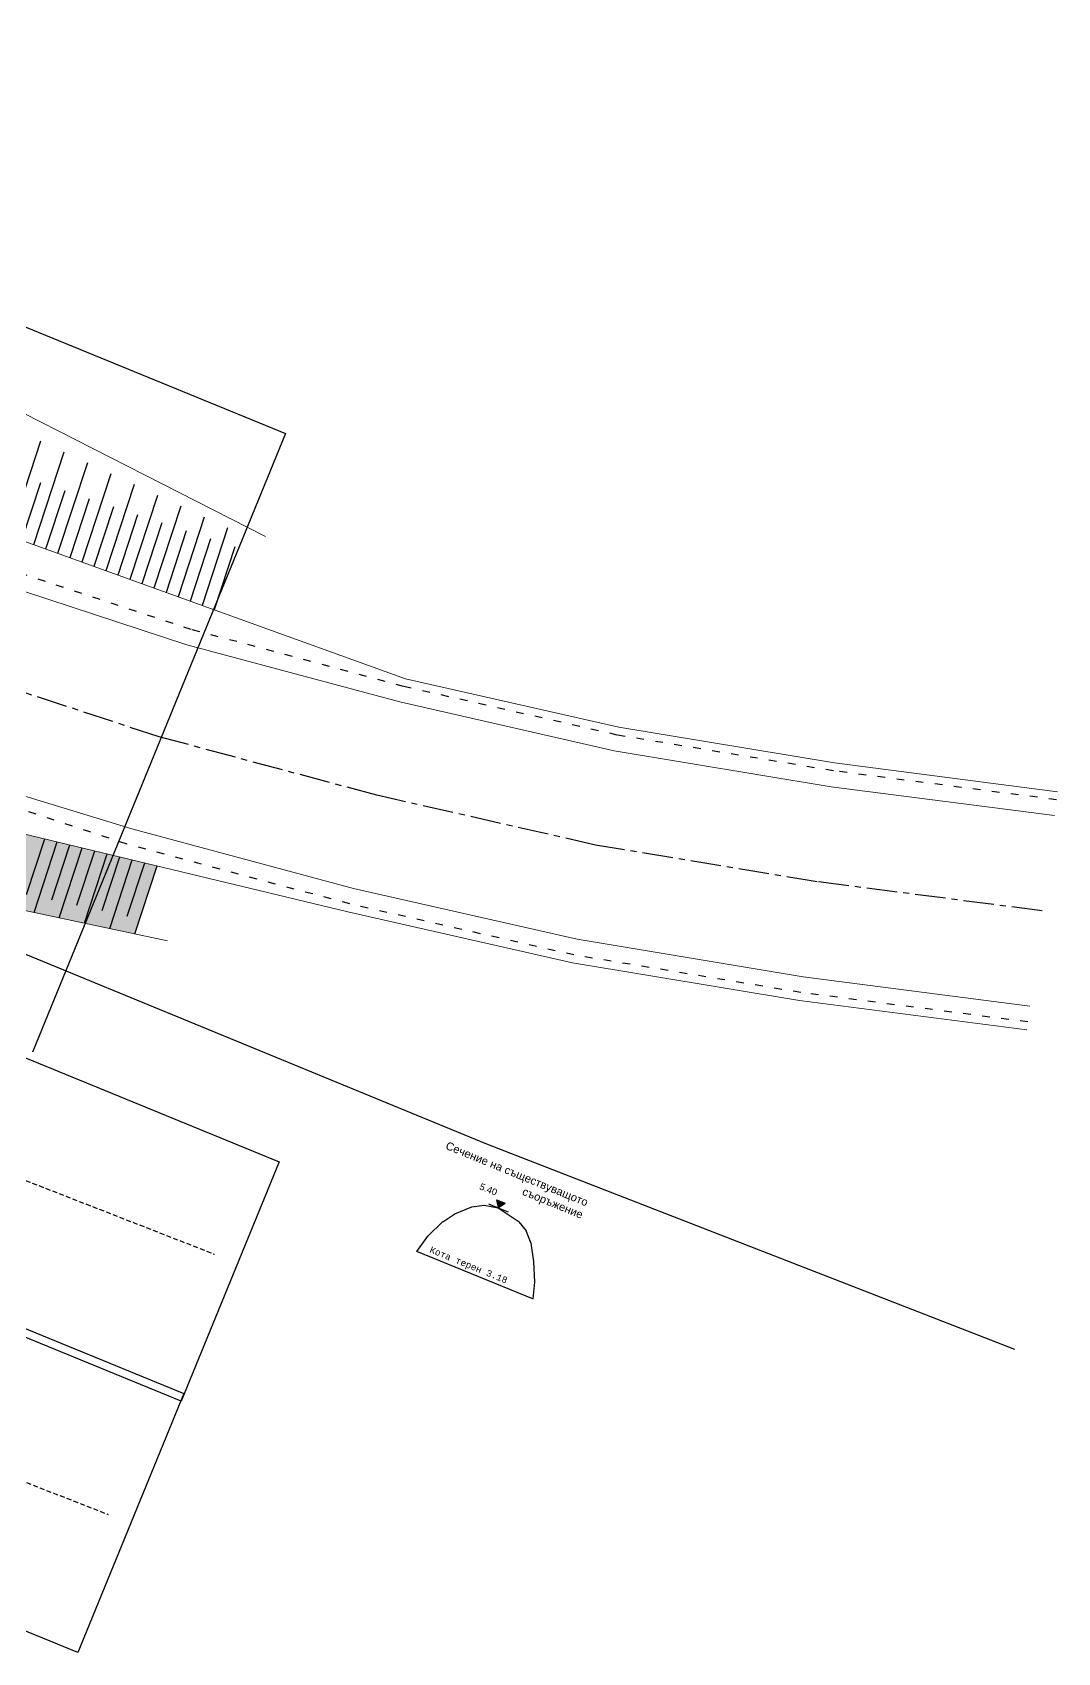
# Model space of a CAD drawing. Header units: centimetres. Extents: x 8495135 to 959133560, y 4530079 to 463453963.
# Drawn here: x 959130355 to 959133560, y 463414767 to 463419829 of the extents above; entities that cross this region are included whole.
import ezdxf
from ezdxf.enums import TextEntityAlignment as Align

# ---------------------------------------------------------------- set-up
doc = ezdxf.new("R2010")
doc.units = ezdxf.units.CM
doc.header["$LTSCALE"] = 0.1
for name, pattern in [('ACAD_ISO03W100', [30, 12, -18]), ('CENTER', [50.8, 31.75, -6.35, 6.35, -6.35]), ('DASHED', [0.75, 0.5, -0.25])]:
    doc.linetypes.add(name, pattern=pattern)
for name, color, linetype in [('AREA 1', 1, 'Continuous'), ('br_centre line', 1, 'CENTER'), ('br_dimension', 1, 'Continuous'), ('br_hatch', 9, 'Continuous'), ('br_hatch_dark', 8, 'Continuous')]:
    doc.layers.add(name, color=color, linetype=linetype)
doc.layers.add('br_text', color=2, linetype='Continuous', lineweight=35)
doc.layers.add('dimension', color=1, linetype='Continuous', lineweight=20)
doc.styles.add('1-10 cm', font='arial.ttf', dxfattribs={"height": 2.5})
doc.styles.add('MM 1 to 150', font='arial.ttf', dxfattribs={"height": 37.5})
doc.styles.add('MONOTXT', font='MONOTXT', dxfattribs={"height": 1})

# ---------------------------------------------------------------- blocks, each defined once
blk = doc.blocks.new('*U1324')
at = {"ltscale": 0.5}
blk.add_hatch(color=256, dxfattribs=at).paths.add_polyline_path([(-44, 65), (0, 0), (44, 65)])
for p, q in [((-100, 0), (0, 0)), ((-44, 65), (44, 65)), ((-44, 65), (0, 0)), ((0, 0), (44, 65)), ((0, 0), (100, 0))]:
    blk.add_line(p, q, dxfattribs=at)
at = {"color": 7, "ltscale": 0.5, "style": '1-10 cm'}
blk.add_attdef('1', text='', height=62.5, dxfattribs=at).set_placement((-151, 95), align=Align.CENTER)

msp = doc.modelspace()

# ---------------------------------------------------------------- hatches: boundary and pattern name
at = {"layer": 'br_hatch'}
h = msp.add_hatch(dxfattribs=at)
h.set_pattern_fill('GRAVEL', color=256, scale=5)
h.set_pattern_definition([(205.74633, (959128825.42, 463418807.923), (-1373.337827, -672.79136), [17.086, -1691.524]), (162.70328, (959128810.03, 463418800.501), (1458.480056, -459.935786), [29.3202, -2902.7024]), (110.244, (959128782.0355, 463418809.2185), (645.954781, -1774.049441), [20.674, -2046.736]), (245.00723, (959128724.1684, 463418798.6036), (1079.972526, 2302.474396), [26.7002, -2643.322]), (270.5672, (959128712.8874, 463418774.4036), (-10.183513, 1650.968593), [26.1817, -2591.9904]), (335.00723, (959128713.1466, 463418748.223), (-2302.474396, 1079.972526), [26.7002, -2643.322]), (15.42778, (959128737.3467, 463418736.942), (-2009.109095, -549.710511), [35.3097, -3495.6558]), (49.98887, (959128771.384, 463418746.3354), (1881.3957555, 2248.801239), [33.336, -3300.2628]), (99.1631, (959128792.817, 463418771.868), (-314.650858, 1912.864825), [26.7906, -2652.2773]), (152.9699, (959128788.551, 463418798.317), (1244.705957, -646.87331), [30.5857, -1498.697]), (200.13098, (959128761.306, 463418812.217), (-1939.701403, -715.362472), [39.554, -3915.8386]), (116.5476, (959128840.042, 463418749.787), (-533.975976, 1042.033904), [13.5002, -1336.5283]), (149.20278, (959128834.008, 463418761.864), (1431.643475, -860.647408), [25.684, -2542.732]), (202.7335, (959128811.95, 463418775.015), (-48.122, -117.5298), [17.9605, -161.6447]), (180.9321, (959128809.493, 463418792.487), (683.8934, -5.55102), [9.672, -957.531]), (269.535, (959128799.822, 463418792.33), (26.83658, 400.71161), [13.6783, -670.2376]), (8.6973, (959128799.711, 463418778.652), (448.83375, 90.69325), [22.216, -718.315]), (139.2986, (959128821.67, 463418782.01), (186.9375, -213.7741), [16.0644, -385.545]), (354.12308, (959128731.655, 463418820.24), (1319.66467, -128.63187), [22.5044, -2227.9413]), (48.07972, (959128754.041, 463418817.936), (-999.46279, -1100.339552), [18.88, -1869.1108]), (270.9321, (959128831.296, 463418805.517), (5.55102, 683.8934), [19.344, -947.859]), (321.344, (959128831.611, 463418786.175), (-1030.93186, 833.81083), [22.5044, -2227.9413]), (317.1775, (959128701.82, 463418747.372), (-491.40486, 475.67033), [21.7018, -1063.3867]), (272.5087, (959128717.737, 463418732.62), (-58.30565, 1533.438767), [18.1836, -1800.1797]), (44.53495, (959128784.35, 463418687.506), (475.67033, 491.40486), [19.344, -947.859]), (355.08757, (959128798.138, 463418701.073), (-1720.376285, 155.468448), [21.289, -2107.6188]), (47.1775, (959128726.76, 463418711.086), (-475.67033, -491.40486), [10.851, -1074.2376]), (79.0435, (959128777.298, 463418690.393), (74.95871, 518.24144), [6.4757, -641.0997]), (143.6973, (959128778.528, 463418696.75), (304.46734, -261.89623), [26.1817, -497.4527]), (163.74255, (959128757.4286, 463418712.252), (1223.4204, -363.691523), [24.2633, -2402.0682]), (281.4236, (959128795.38, 463418768.074), (-21.28556, 283.1818), [18.316, -439.589]), (330.89077, (959128799.008, 463418750.1205), (1901.762781, -1053.135948), [31.9778, -3165.8005]), (38.67894, (959128826.947, 463418734.564), (-806.97425, -630.220246), [13.0754, -1294.4696]), (67.7335, (959128837.15, 463418742.74), (-69.408, 165.652), [7.62, -119.38]), (97.98998, (959128756.522, 463418716.74), (133.26436, -1015.197326), [17.6433, -1746.697]), (25.74633, (959128754.069, 463418734.212), (1373.337827, 672.79136), [34.172, -1674.438]), (337.7335, (959128784.85, 463418749.06), (165.652, 69.4077), [33.02, -93.98]), (303.0384, (959128815.407, 463418736.5445), (838.44332, -1303.930135), [20.0805, -1987.966]), (231.78815, (959128826.355, 463418719.711), (-310.01837, -421.99717), [18.4915, -906.0825]), (185.37952, (959128814.9163, 463418705.1816), (-2714.288054, -260.9777), [30.1073, -2980.6232]), (153.15962, (959128784.9416, 463418702.359), (-1479.76561, 743.117581), [31.8515, -3153.2923])])
h.paths.add_polyline_path([(959128948.53, 463417977.12), (959129041.23, 463417939.16), (959129055.75, 463417974.63), (959128963.05, 463418012.58)], flags=24)
edge = h.paths.add_edge_path()
edge.add_line((959129962.23, 463417389.39), (959129732.04, 463417483.64))
edge.add_arc((959129971.71, 463417412.53), 250, 163.47271, 247.73354)
edge.add_line((959129876.98, 463417181.17), (959130675.7, 463417011.87))
edge.add_line((959130675.7, 463417011.87), (959130745.5, 463417224.51))
edge.add_line((959130745.5, 463417224.51), (959129970.89, 463417410.52))
edge.add_line((959129970.89, 463417410.52), (959129962.23, 463417389.39))

# ---------------------------------------------------------------- linework, layer by layer
at = {"color": 0}
for p, q in [((959131638.53, 463416112.82, 523.4), (959131676.29, 463416137.88, 560.9)), ((959131676.04, 463416137.75, 560.9), (959131728.69, 463416159.63, 601.1)), ((959131728.29, 463416159.52, 601.1), (959131768.44, 463416164.27, 620.7)), ((959131768, 463416164.28, 620.7), (959131811.34, 463416156.37, 629.8)), ((959131810.77, 463416156.6, 629.8), (959131876.65, 463416112.33, 613.8)), ((959131591.56, 463416067.27, 463.2), (959131638.75, 463416113, 523.4)), ((959131876.31, 463416112.65, 613.8), (959131898.3, 463416084.52, 596.1)), ((959131898.09, 463416084.9, 596.1), (959131913.38, 463416045.89, 565.8)), ((959131557.18, 463416020.23, 406.4), (959131591.72, 463416067.46, 463.2)), ((959131913.3, 463416046.22, 565.8), (959131922.11, 463415988.25, 515.5)), ((959131922.1, 463415988.41, 515.5), (959131924.98, 463415924.02, 457)), ((959131924.98, 463415924.25, 457), (959131919.37, 463415871.97, 406.5))]:
    msp.add_line(p, q, dxfattribs=at)
at = {"color": 5}
msp.add_line((959131555.97, 463416021.12, 406.4), (959131920.83, 463415871.73, 406.5), dxfattribs=at)
at = {"layer": 'br_centre line', "ltscale": 30}
msp.add_lwpolyline([(959133511.84, 463417084.09), (959132807.91, 463417175.21), (959132115.76, 463417289.83), (959131431.65, 463417445.46), (959130751.95, 463417627.77), (959130084.32, 463417846.91), (959129425.3, 463418092.48), (959128747.21, 463418392.52), (959127394.27, 463419025.18), (959126024.89, 463419716.05), (959124668.37, 463420433.99), (959123335.83, 463421191.35), (959122016.19, 463421973.57), (959120721.93, 463422795.18), (959119443.27, 463423641.66), (959118190.75, 463424527.65)], dxfattribs=at)
at = {"layer": 'br_dimension'}
for p, q in [((959128480.66, 463419667.12), (959131146.93, 463418575.43)), ((959131146.93, 463418575.43), (959130355.47, 463416642.44))]:
    msp.add_line(p, q, dxfattribs=at)
msp.add_lwpolyline([(959104820.7, 463435972.9), (959105975, 463434629.1), (959107154.1, 463433306.2), (959108379.1, 463432022.9), (959109629.1, 463430764.5), (959110916.6, 463429547.9), (959112229.1, 463428356.2), (959113579.1, 463427208.3), (959114953.91, 463426087.5), (959116361.72, 463425010.4), (959117791.6, 463423962.5), (959119254.1, 463422962.5), (959120737.5, 463421989.5), (959122250, 463421066.6), (959123782.81, 463420172.9), (959125341.6, 463419331.2), (959126920.31, 463418520.8), (959128520.31, 463417760.4), (959130133.2, 463417031.2), (959131775, 463416356.2), (959133425, 463415714.5)], dxfattribs=at)
at = {"layer": 'br_dimension', "linetype": 'ACAD_ISO03W100', "ltscale": 20}
for points in [[(959133556.77, 463417431.19), (959132858.98, 463417521.52), (959132183.23, 463417633.43), (959131515.83, 463417785.25), (959130851.94, 463417963.33), (959130200.04, 463418177.3), (959129557.33, 463418416.79), (959128892.17, 463418711.11), (959127547.26, 463419340.02), (959126185.59, 463420026.99), (959124836.74, 463420740.87), (959123511.55, 463421494.05), (959122199.25, 463422271.93), (959120912.33, 463423088.87), (959119640.97, 463423930.52), (959118395.46, 463424811.55)], [(959133466.9, 463416736.99), (959132756.84, 463416828.9), (959132048.29, 463416946.24), (959131347.46, 463417105.67), (959130651.96, 463417292.22), (959129968.59, 463417516.52), (959129293.26, 463417768.17), (959128602.25, 463418073.92), (959127241.28, 463418710.34), (959125864.19, 463419405.1), (959124500, 463420127.1), (959123160.11, 463420888.64), (959121833.12, 463421675.22), (959120531.52, 463422501.48), (959119245.56, 463423352.8), (959117986.03, 463424243.74)]]:
    msp.add_lwpolyline(points, dxfattribs=at)
at = {"layer": 'br_hatch'}
for p, q in [((959130381.01, 463418551.56), (959130283.63, 463418254.88)), ((959130454.09, 463418517.69), (959130358.94, 463418227.79)), ((959130527.17, 463418483.81), (959130434.25, 463418200.7)), ((959130380.38, 463418421.37), (959130321.29, 463418241.33)), ((959130600.26, 463418449.94), (959130509.56, 463418173.62)), ((959130673.34, 463418416.07), (959130584.87, 463418146.53)), ((959130456.39, 463418396.42), (959130396.6, 463418214.25)), ((959130532.4, 463418371.47), (959130471.9, 463418187.16)), ((959130746.42, 463418382.19), (959130660.18, 463418119.44)), ((959130608.41, 463418346.52), (959130547.21, 463418160.07)), ((959130684.42, 463418321.57), (959130622.52, 463418132.99)), ((959130819.5, 463418348.32), (959130735.48, 463418092.36)), ((959130892.58, 463418314.45), (959130810.79, 463418065.27)), ((959130760.43, 463418296.62), (959130697.83, 463418105.9)), ((959130836.44, 463418271.67), (959130773.14, 463418078.81)), ((959130965.66, 463418280.58), (959130886.1, 463418038.18)), ((959130912.45, 463418246.72), (959130848.45, 463418051.73)), ((959130988.46, 463418221.78), (959130923.76, 463418024.64)), ((959130337.14, 463417134.75), (959130394.28, 463417308.85)), ((959130360.81, 463417078.62), (959130433.31, 463417299.48)), ((959130415.86, 463417118.06), (959130472.33, 463417290.11)), ((959130439.54, 463417061.93), (959130511.35, 463417280.74)), ((959130494.58, 463417101.38), (959130550.38, 463417271.36)), ((959130518.26, 463417045.25), (959130589.4, 463417261.99)), ((959130573.3, 463417084.69), (959130628.42, 463417252.62)), ((959130596.98, 463417028.56), (959130667.45, 463417243.25)), ((959130652.03, 463417068), (959130706.47, 463417233.88)), ((959130675.7, 463417011.87), (959130745.5, 463417224.51))]:
    msp.add_line(p, q, dxfattribs=at)
for points in [[(959128103.82, 463417537.74), (959131126.7, 463416300.03), (959130820.81, 463415552.66), (959127797.92, 463416790.37)], [(959127805.5, 463416813.89), (959130828.39, 463415576.19), (959130496.9, 463414766.58), (959127474.01, 463416004.29)]]:
    msp.add_lwpolyline(points, close=True, dxfattribs=at)
at = {"layer": 'br_hatch_dark', "linetype": 'DASHED', "ltscale": 300}
for points in [[(959128118.36, 463417166.68), (959128645.89, 463416808.27), (959129244, 463416667.11), (959130924.85, 463416011.31)], [(959127785.51, 463416353.75), (959128313.04, 463415995.33), (959128911.15, 463415854.17), (959130592, 463415198.38)]]:
    msp.add_lwpolyline(points, dxfattribs=at)
at = {"layer": 'dimension'}
for p, q in [((959130274.01, 463418666.48), (959131084.4, 463418253.99)), ((959129876.98, 463417181.17), (959130778.06, 463416990.18))]:
    msp.add_line(p, q, dxfattribs=at)
for points in [[(959133550.35, 463417381.61), (959132851.69, 463417472.05), (959132173.59, 463417584.34), (959131503.81, 463417736.71), (959130837.65, 463417915.39), (959130183.51, 463418130.1), (959129538.47, 463418370.46), (959128871.46, 463418665.6), (959127525.41, 463419295.04), (959126162.64, 463419982.57), (959124812.69, 463420697.03), (959123486.45, 463421450.81), (959122173.1, 463422229.31), (959120885.13, 463423046.91), (959119612.73, 463423889.25), (959118366.22, 463424770.99)], [(959133473.32, 463416786.57), (959132764.13, 463416878.37), (959132057.93, 463416995.32), (959131359.49, 463417154.21), (959130666.24, 463417340.16), (959129979.44, 463417549.84), (959129312.12, 463417814.5), (959128617.98, 463418107.28), (959127263.14, 463418755.32), (959125887.15, 463419449.52), (959124524.05, 463420170.94), (959123185.22, 463420931.88), (959121859.27, 463421717.84), (959120558.72, 463422543.44), (959119273.8, 463423394.06), (959118015.28, 463424284.3)], [(959133559.98, 463417455.99), (959132862.63, 463417546.26), (959132188.05, 463417657.97), (959131521.85, 463417809.52), (959130128.35, 463418310.73)], [(959133463.69, 463416712.19), (959132753.19, 463416804.17), (959132043.47, 463416921.7), (959131341.45, 463417081.4), (959129970.89, 463417410.52)]]:
    msp.add_lwpolyline(points, dxfattribs=at)

# ---------------------------------------------------------------- block references
at = {"layer": 'br_dimension', "ltscale": 0.5, "xscale": 0.333333499729682, "yscale": 0.333333499729682, "zscale": 0.333333499729682, "rotation": 337.733573708224}
msp.add_blockref('*U1324', (959131811.44, 463416155.89, 629.8), dxfattribs=at).add_auto_attribs({'1': '5.40'})

# ---------------------------------------------------------------- texts
at = {"layer": 'AREA 1', "color": 5, "style": 'MONOTXT', "width": 1}
msp.add_text('Кота терен 3.18', height=20, rotation=337.72405, dxfattribs=at).set_placement((959131595.2, 463416017.61, 468.9))
at = {"layer": 'br_text', "insert": (959132067.37, 463416114.81), "char_height": 25.0012, "width": 502.0259, "attachment_point": 9, "rotation": 337.73354, "style": 'MM 1 to 150'}
msp.add_mtext('Сечение на съществуващото съоръжение', dxfattribs=at)

doc.saveas('drawing.dxf')
